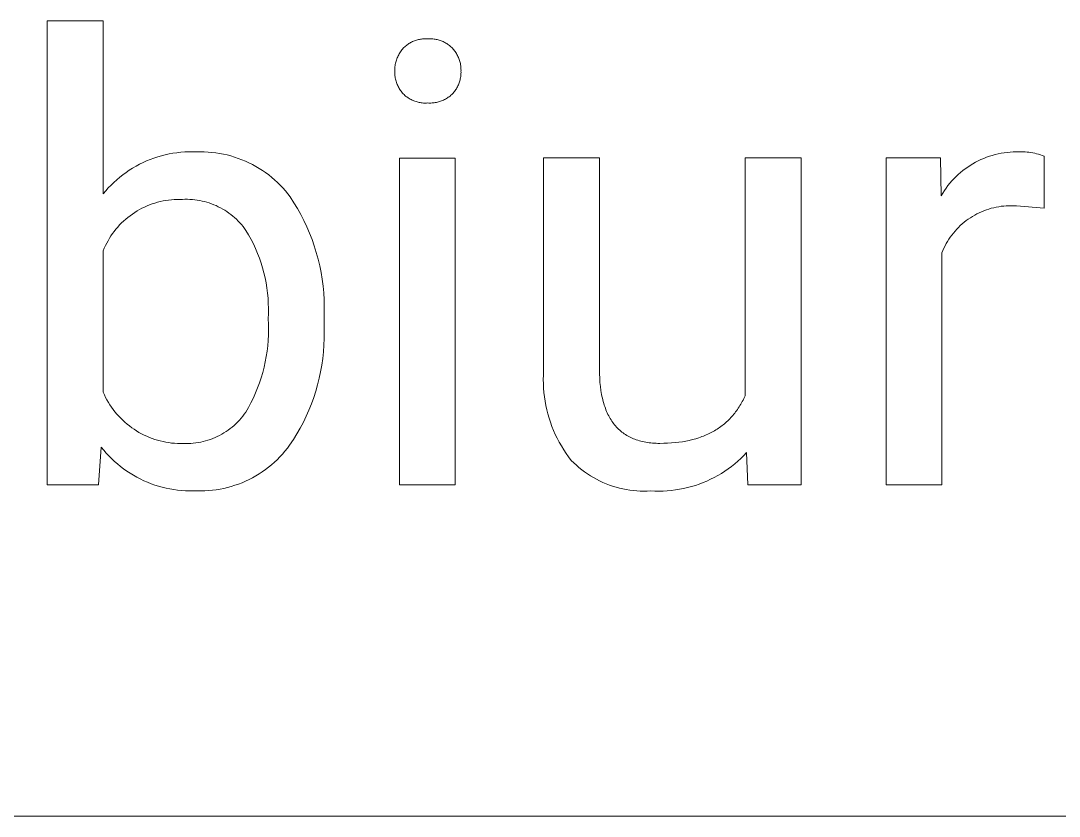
# Model space of a CAD drawing. Header units: millimetres. Extents: x -665 to 1920, y -373 to 1434.
# Drawn here: x 1077.6 to 1135.4, y -228.4 to -184.1 of the extents above; entities that cross this region are included whole.
import ezdxf

# ---------------------------------------------------------------- set-up
doc = ezdxf.new("R2010")
doc.units = ezdxf.units.MM
doc.header["$MEASUREMENT"] = 0
doc.layers.add('Domyślny', color=7, linetype='Continuous', true_color=0x000000)

msp = doc.modelspace()

# ---------------------------------------------------------------- linework, layer by layer
at = {"layer": 'Domyślny', "color": 18, "lineweight": 15, "true_color": 0x000000}
for p, q in [((1079.076, -209.943), (1079.076, -184.11)), ((1079.076, -184.11), (1082.193, -184.11)), ((1082.193, -184.11), (1082.193, -193.746)), ((1099.062, -185.484), (1099.108, -185.448)), ((1099.108, -185.448), (1099.155, -185.415)), ((1099.155, -185.415), (1099.203, -185.383)), ((1099.203, -185.383), (1099.252, -185.352)), ((1099.252, -185.352), (1099.303, -185.324)), ((1099.303, -185.324), (1099.354, -185.297)), ((1099.354, -185.297), (1099.406, -185.272)), ((1099.406, -185.272), (1099.459, -185.248)), ((1099.459, -185.248), (1099.513, -185.227)), ((1099.513, -185.227), (1099.567, -185.207)), ((1099.567, -185.207), (1099.622, -185.19)), ((1099.622, -185.19), (1099.678, -185.174)), ((1099.678, -185.174), (1099.734, -185.16)), ((1099.734, -185.16), (1099.791, -185.148)), ((1099.791, -185.148), (1099.848, -185.138)), ((1099.848, -185.138), (1099.905, -185.13)), ((1099.905, -185.13), (1099.963, -185.124)), ((1099.963, -185.124), (1100.02, -185.12)), ((1100.02, -185.12), (1100.078, -185.117)), ((1100.078, -185.117), (1100.136, -185.117)), ((1100.136, -185.117), (1100.194, -185.119)), ((1100.194, -185.119), (1100.252, -185.123)), ((1100.252, -185.123), (1100.31, -185.119)), ((1100.31, -185.119), (1100.368, -185.118)), ((1100.368, -185.118), (1100.427, -185.118)), ((1100.427, -185.118), (1100.485, -185.12)), ((1100.485, -185.12), (1100.543, -185.124)), ((1100.543, -185.124), (1100.602, -185.131)), ((1100.602, -185.131), (1100.659, -185.139)), ((1100.659, -185.139), (1100.717, -185.149)), ((1100.717, -185.149), (1100.774, -185.161)), ((1100.774, -185.161), (1100.831, -185.175)), ((1100.831, -185.175), (1100.887, -185.191)), ((1100.887, -185.191), (1100.943, -185.209)), ((1100.943, -185.209), (1100.998, -185.228)), ((1100.998, -185.228), (1101.052, -185.25)), ((1101.052, -185.25), (1101.106, -185.273)), ((1101.106, -185.273), (1101.159, -185.298)), ((1101.159, -185.298), (1101.211, -185.325)), ((1101.211, -185.325), (1101.262, -185.353)), ((1101.262, -185.353), (1101.312, -185.383)), ((1101.312, -185.383), (1101.361, -185.415)), ((1101.361, -185.415), (1101.408, -185.449)), ((1101.408, -185.449), (1101.455, -185.484)), ((1098.607, -186.06), (1098.636, -186.004)), ((1098.636, -186.004), (1098.667, -185.948)), ((1098.667, -185.948), (1098.7, -185.894)), ((1098.7, -185.894), (1098.735, -185.84)), ((1098.735, -185.84), (1098.771, -185.788)), ((1098.771, -185.788), (1098.81, -185.737)), ((1098.81, -185.737), (1098.85, -185.688)), ((1098.85, -185.688), (1098.891, -185.639)), ((1098.891, -185.639), (1098.932, -185.598)), ((1098.932, -185.598), (1098.974, -185.559)), ((1098.974, -185.559), (1099.017, -185.52)), ((1099.017, -185.52), (1099.062, -185.484)), ((1101.455, -185.484), (1101.501, -185.521)), ((1101.501, -185.521), (1101.545, -185.559)), ((1101.545, -185.559), (1101.588, -185.598)), ((1101.588, -185.598), (1101.629, -185.639)), ((1101.629, -185.639), (1101.67, -185.685)), ((1101.67, -185.685), (1101.708, -185.732)), ((1101.708, -185.732), (1101.746, -185.781)), ((1101.746, -185.781), (1101.781, -185.83)), ((1101.781, -185.83), (1101.815, -185.881)), ((1101.815, -185.881), (1101.847, -185.933)), ((1101.847, -185.933), (1101.877, -185.986)), ((1101.877, -185.986), (1101.906, -186.039)), ((1101.906, -186.039), (1101.933, -186.094)), ((1098.429, -186.668), (1098.437, -186.605)), ((1098.437, -186.605), (1098.448, -186.542)), ((1098.448, -186.542), (1098.46, -186.48)), ((1098.46, -186.48), (1098.475, -186.418)), ((1098.475, -186.418), (1098.492, -186.357)), ((1098.492, -186.357), (1098.511, -186.296)), ((1098.511, -186.296), (1098.532, -186.236)), ((1098.532, -186.236), (1098.555, -186.176)), ((1098.555, -186.176), (1098.58, -186.118)), ((1098.58, -186.118), (1098.607, -186.06)), ((1101.933, -186.094), (1101.958, -186.15)), ((1101.958, -186.15), (1101.981, -186.206)), ((1101.981, -186.206), (1102.002, -186.263)), ((1102.002, -186.263), (1102.021, -186.321)), ((1102.021, -186.321), (1102.038, -186.38)), ((1102.038, -186.38), (1102.053, -186.439)), ((1102.053, -186.439), (1102.067, -186.498)), ((1102.067, -186.498), (1102.078, -186.558)), ((1102.078, -186.558), (1102.087, -186.618)), ((1102.087, -186.618), (1102.094, -186.679)), ((1098.417, -186.859), (1098.419, -186.795)), ((1098.418, -186.922), (1098.417, -186.859)), ((1098.417, -186.985), (1098.418, -186.922)), ((1098.419, -187.048), (1098.417, -186.985)), ((1098.419, -186.795), (1098.423, -186.732)), ((1098.423, -187.11), (1098.419, -187.048)), ((1098.423, -186.732), (1098.429, -186.668)), ((1098.429, -187.172), (1098.423, -187.11)), ((1098.437, -187.234), (1098.429, -187.172)), ((1102.094, -187.162), (1102.087, -187.221)), ((1102.094, -186.679), (1102.1, -186.74)), ((1102.1, -187.102), (1102.094, -187.162)), ((1102.1, -186.74), (1102.103, -186.801)), ((1102.103, -187.042), (1102.1, -187.102)), ((1102.103, -186.801), (1102.104, -186.862)), ((1102.104, -186.862), (1102.103, -186.922)), ((1102.103, -186.922), (1102.104, -186.982)), ((1102.104, -186.982), (1102.103, -187.042)), ((1098.448, -187.296), (1098.437, -187.234)), ((1098.461, -187.357), (1098.448, -187.296)), ((1098.475, -187.418), (1098.461, -187.357)), ((1098.492, -187.478), (1098.475, -187.418)), ((1098.511, -187.538), (1098.492, -187.478)), ((1098.532, -187.597), (1098.511, -187.538)), ((1098.555, -187.655), (1098.532, -187.597)), ((1098.58, -187.713), (1098.555, -187.655)), ((1098.608, -187.769), (1098.58, -187.713)), ((1098.637, -187.824), (1098.608, -187.769)), ((1101.932, -187.736), (1101.906, -187.79)), ((1101.957, -187.681), (1101.932, -187.736)), ((1101.98, -187.626), (1101.957, -187.681)), ((1102.001, -187.57), (1101.98, -187.626)), ((1102.021, -187.513), (1102.001, -187.57)), ((1102.038, -187.456), (1102.021, -187.513)), ((1102.053, -187.398), (1102.038, -187.456)), ((1102.066, -187.339), (1102.053, -187.398)), ((1102.078, -187.281), (1102.066, -187.339)), ((1102.087, -187.221), (1102.078, -187.281)), ((1098.667, -187.879), (1098.637, -187.824)), ((1098.7, -187.932), (1098.667, -187.879)), ((1098.735, -187.984), (1098.7, -187.932)), ((1098.771, -188.035), (1098.735, -187.984)), ((1098.81, -188.085), (1098.771, -188.035)), ((1098.85, -188.133), (1098.81, -188.085)), ((1098.891, -188.18), (1098.85, -188.133)), ((1098.934, -188.221), (1098.891, -188.18)), ((1098.979, -188.262), (1098.934, -188.221)), ((1099.024, -188.3), (1098.979, -188.262)), ((1099.071, -188.337), (1099.024, -188.3)), ((1099.12, -188.373), (1099.071, -188.337)), ((1101.446, -188.337), (1101.396, -188.372)), ((1101.493, -188.3), (1101.446, -188.337)), ((1101.54, -188.261), (1101.493, -188.3)), ((1101.585, -188.221), (1101.54, -188.261)), ((1101.629, -188.18), (1101.585, -188.221)), ((1101.67, -188.135), (1101.629, -188.18)), ((1101.708, -188.089), (1101.67, -188.135)), ((1101.745, -188.042), (1101.708, -188.089)), ((1101.781, -187.994), (1101.745, -188.042)), ((1101.815, -187.945), (1101.781, -187.994)), ((1101.847, -187.894), (1101.815, -187.945)), ((1101.877, -187.842), (1101.847, -187.894)), ((1101.906, -187.79), (1101.877, -187.842)), ((1099.169, -188.407), (1099.12, -188.373)), ((1099.22, -188.439), (1099.169, -188.407)), ((1099.272, -188.469), (1099.22, -188.439)), ((1099.324, -188.497), (1099.272, -188.469)), ((1099.378, -188.524), (1099.324, -188.497)), ((1099.433, -188.549), (1099.378, -188.524)), ((1099.488, -188.572), (1099.433, -188.549)), ((1099.544, -188.593), (1099.488, -188.572)), ((1099.601, -188.612), (1099.544, -188.593)), ((1099.658, -188.629), (1099.601, -188.612)), ((1099.716, -188.644), (1099.658, -188.629)), ((1099.775, -188.657), (1099.716, -188.644)), ((1099.834, -188.668), (1099.775, -188.657)), ((1099.893, -188.677), (1099.834, -188.668)), ((1099.952, -188.684), (1099.893, -188.677)), ((1100.012, -188.689), (1099.952, -188.684)), ((1100.072, -188.691), (1100.012, -188.689)), ((1100.132, -188.692), (1100.072, -188.691)), ((1100.192, -188.691), (1100.132, -188.692)), ((1100.252, -188.688), (1100.192, -188.691)), ((1100.312, -188.691), (1100.252, -188.688)), ((1100.373, -188.692), (1100.312, -188.691)), ((1100.433, -188.691), (1100.373, -188.692)), ((1100.494, -188.688), (1100.433, -188.691)), ((1100.554, -188.683), (1100.494, -188.688)), ((1100.614, -188.676), (1100.554, -188.683)), ((1100.674, -188.667), (1100.614, -188.676)), ((1100.733, -188.656), (1100.674, -188.667)), ((1100.792, -188.642), (1100.733, -188.656)), ((1100.851, -188.627), (1100.792, -188.642)), ((1100.909, -188.61), (1100.851, -188.627)), ((1100.966, -188.591), (1100.909, -188.61)), ((1101.023, -188.57), (1100.966, -188.591)), ((1101.079, -188.548), (1101.023, -188.57)), ((1101.134, -188.523), (1101.079, -188.548)), ((1101.189, -188.496), (1101.134, -188.523)), ((1101.242, -188.468), (1101.189, -188.496)), ((1101.295, -188.438), (1101.242, -188.468)), ((1101.346, -188.406), (1101.295, -188.438)), ((1101.396, -188.372), (1101.346, -188.406)), ((1084.814, -191.833), (1085.019, -191.757)), ((1085.019, -191.757), (1085.227, -191.689)), ((1085.227, -191.689), (1085.437, -191.627)), ((1085.437, -191.627), (1085.649, -191.574)), ((1085.649, -191.574), (1085.862, -191.527)), ((1085.862, -191.527), (1086.078, -191.488)), ((1086.078, -191.488), (1086.294, -191.456)), ((1086.294, -191.456), (1086.511, -191.432)), ((1086.511, -191.432), (1086.729, -191.416)), ((1086.729, -191.416), (1086.948, -191.407)), ((1086.948, -191.407), (1087.167, -191.406)), ((1087.167, -191.406), (1087.385, -191.412)), ((1087.385, -191.412), (1087.601, -191.407)), ((1087.601, -191.407), (1087.816, -191.41)), ((1087.816, -191.41), (1088.03, -191.421)), ((1088.03, -191.421), (1088.245, -191.438)), ((1088.245, -191.438), (1088.459, -191.464)), ((1088.459, -191.464), (1088.671, -191.496)), ((1088.671, -191.496), (1088.883, -191.536)), ((1088.883, -191.536), (1089.092, -191.583)), ((1089.092, -191.583), (1089.3, -191.638)), ((1089.3, -191.638), (1089.507, -191.7)), ((1089.507, -191.7), (1089.71, -191.769)), ((1089.71, -191.769), (1089.912, -191.845)), ((1098.676, -209.948), (1098.676, -191.753)), ((1098.676, -191.753), (1101.784, -191.753)), ((1101.784, -191.753), (1101.784, -209.948)), ((1106.698, -203.59), (1106.698, -191.75)), ((1106.698, -191.75), (1109.806, -191.75)), ((1109.806, -191.75), (1109.806, -203.503)), ((1117.909, -204.984), (1117.909, -191.75)), ((1117.909, -191.75), (1121.026, -191.75)), ((1121.026, -191.75), (1121.026, -209.944)), ((1125.752, -209.943), (1125.752, -191.749)), ((1125.752, -191.749), (1128.774, -191.749)), ((1128.774, -191.749), (1128.826, -193.85)), ((1131.034, -191.84), (1131.189, -191.773)), ((1131.189, -191.773), (1131.346, -191.712)), ((1131.346, -191.712), (1131.505, -191.656)), ((1131.505, -191.656), (1131.666, -191.606)), ((1131.666, -191.606), (1131.829, -191.561)), ((1131.829, -191.561), (1131.993, -191.522)), ((1131.993, -191.522), (1132.158, -191.489)), ((1132.158, -191.489), (1132.325, -191.462)), ((1132.325, -191.462), (1132.492, -191.44)), ((1132.492, -191.44), (1132.66, -191.425)), ((1132.66, -191.425), (1132.828, -191.415)), ((1132.828, -191.415), (1132.997, -191.411)), ((1132.997, -191.411), (1133.165, -191.413)), ((1133.165, -191.413), (1133.274, -191.409)), ((1133.274, -191.409), (1133.382, -191.409)), ((1133.382, -191.409), (1133.49, -191.412)), ((1133.49, -191.412), (1133.599, -191.419)), ((1133.599, -191.419), (1133.706, -191.43)), ((1133.706, -191.43), (1133.814, -191.445)), ((1133.814, -191.445), (1133.921, -191.463)), ((1133.921, -191.463), (1134.027, -191.484)), ((1134.027, -191.484), (1134.132, -191.51)), ((1134.132, -191.51), (1134.237, -191.538)), ((1134.237, -191.538), (1134.34, -191.571)), ((1134.34, -191.571), (1134.442, -191.606)), ((1134.442, -191.606), (1134.543, -191.645)), ((1134.543, -191.645), (1134.543, -194.539)), ((1083.648, -192.431), (1083.833, -192.315)), ((1083.833, -192.315), (1084.022, -192.205)), ((1084.022, -192.205), (1084.215, -192.102)), ((1084.215, -192.102), (1084.411, -192.005)), ((1084.411, -192.005), (1084.611, -191.915)), ((1084.611, -191.915), (1084.814, -191.833)), ((1089.912, -191.845), (1090.11, -191.927)), ((1090.11, -191.927), (1090.306, -192.017)), ((1090.306, -192.017), (1090.498, -192.114)), ((1090.498, -192.114), (1090.687, -192.217)), ((1090.687, -192.217), (1090.872, -192.326)), ((1090.872, -192.326), (1091.053, -192.442)), ((1130.028, -192.452), (1130.162, -192.35)), ((1130.162, -192.35), (1130.3, -192.252)), ((1130.3, -192.252), (1130.441, -192.159)), ((1130.441, -192.159), (1130.585, -192.072)), ((1130.585, -192.072), (1130.732, -191.989)), ((1130.732, -191.989), (1130.882, -191.912)), ((1130.882, -191.912), (1131.034, -191.84)), ((1082.789, -193.106), (1082.951, -192.959)), ((1082.951, -192.959), (1083.118, -192.818)), ((1083.118, -192.818), (1083.29, -192.683)), ((1083.29, -192.683), (1083.467, -192.554)), ((1083.467, -192.554), (1083.648, -192.431)), ((1091.053, -192.442), (1091.23, -192.565)), ((1091.23, -192.565), (1091.403, -192.693)), ((1091.403, -192.693), (1091.571, -192.827)), ((1091.571, -192.827), (1091.734, -192.967)), ((1091.734, -192.967), (1091.893, -193.113)), ((1129.415, -193.029), (1129.529, -192.906)), ((1129.529, -192.906), (1129.648, -192.786)), ((1129.648, -192.786), (1129.771, -192.67)), ((1129.771, -192.67), (1129.897, -192.559)), ((1129.897, -192.559), (1130.028, -192.452)), ((1082.334, -193.578), (1082.48, -193.415)), ((1082.48, -193.415), (1082.632, -193.258)), ((1082.632, -193.258), (1082.789, -193.106)), ((1091.893, -193.113), (1092.046, -193.264)), ((1092.046, -193.264), (1092.194, -193.42)), ((1092.194, -193.42), (1092.336, -193.581)), ((1129.003, -193.563), (1129.099, -193.424)), ((1129.099, -193.424), (1129.2, -193.289)), ((1129.2, -193.289), (1129.305, -193.157)), ((1129.305, -193.157), (1129.415, -193.029)), ((1082.193, -193.746), (1082.334, -193.578)), ((1085.679, -194.113), (1085.526, -194.141)), ((1085.833, -194.09), (1085.679, -194.113)), ((1085.988, -194.072), (1085.833, -194.09)), ((1086.143, -194.06), (1085.988, -194.072)), ((1086.299, -194.053), (1086.143, -194.06)), ((1086.455, -194.052), (1086.299, -194.053)), ((1086.61, -194.056), (1086.455, -194.052)), ((1086.747, -194.051), (1086.61, -194.056)), ((1086.884, -194.05), (1086.747, -194.051)), ((1087.021, -194.054), (1086.884, -194.05)), ((1087.158, -194.063), (1087.021, -194.054)), ((1087.294, -194.077), (1087.158, -194.063)), ((1087.43, -194.095), (1087.294, -194.077)), ((1087.565, -194.117), (1087.43, -194.095)), ((1087.699, -194.145), (1087.565, -194.117)), ((1092.336, -193.581), (1092.473, -193.747)), ((1092.473, -193.747), (1092.604, -193.918)), ((1092.604, -193.918), (1092.811, -194.238)), ((1128.826, -193.85), (1128.912, -193.705)), ((1128.912, -193.705), (1129.003, -193.563)), ((1084.079, -194.7), (1083.947, -194.782)), ((1084.214, -194.622), (1084.079, -194.7)), ((1084.352, -194.549), (1084.214, -194.622)), ((1084.492, -194.481), (1084.352, -194.549)), ((1084.634, -194.417), (1084.492, -194.481)), ((1084.778, -194.358), (1084.634, -194.417)), ((1084.925, -194.305), (1084.778, -194.358)), ((1085.073, -194.256), (1084.925, -194.305)), ((1085.222, -194.212), (1085.073, -194.256)), ((1085.373, -194.174), (1085.222, -194.212)), ((1085.526, -194.141), (1085.373, -194.174)), ((1087.832, -194.177), (1087.699, -194.145)), ((1087.964, -194.213), (1087.832, -194.177)), ((1088.095, -194.254), (1087.964, -194.213)), ((1088.224, -194.299), (1088.095, -194.254)), ((1088.352, -194.349), (1088.224, -194.299)), ((1088.477, -194.403), (1088.352, -194.349)), ((1088.601, -194.461), (1088.477, -194.403)), ((1088.723, -194.523), (1088.601, -194.461)), ((1088.843, -194.59), (1088.723, -194.523)), ((1088.96, -194.66), (1088.843, -194.59)), ((1089.075, -194.735), (1088.96, -194.66)), ((1092.811, -194.238), (1093.007, -194.565)), ((1093.007, -194.565), (1093.192, -194.898)), ((1131.2, -194.685), (1131.068, -194.738)), ((1131.333, -194.635), (1131.2, -194.685)), ((1131.468, -194.591), (1131.333, -194.635)), ((1131.604, -194.551), (1131.468, -194.591)), ((1131.741, -194.516), (1131.604, -194.551)), ((1131.88, -194.486), (1131.741, -194.516)), ((1132.02, -194.46), (1131.88, -194.486)), ((1132.16, -194.439), (1132.02, -194.46)), ((1132.301, -194.424), (1132.16, -194.439)), ((1132.443, -194.413), (1132.301, -194.424)), ((1132.585, -194.407), (1132.443, -194.413)), ((1132.727, -194.406), (1132.585, -194.407)), ((1132.869, -194.409), (1132.727, -194.406)), ((1133.011, -194.418), (1132.869, -194.409)), ((1134.543, -194.539), (1133.011, -194.418)), ((1083.332, -195.259), (1083.22, -195.367)), ((1083.449, -195.156), (1083.332, -195.259)), ((1083.568, -195.056), (1083.449, -195.156)), ((1083.691, -194.961), (1083.568, -195.056)), ((1083.818, -194.869), (1083.691, -194.961)), ((1083.947, -194.782), (1083.818, -194.869)), ((1089.188, -194.813), (1089.075, -194.735)), ((1089.297, -194.895), (1089.188, -194.813)), ((1089.404, -194.981), (1089.297, -194.895)), ((1089.508, -195.07), (1089.404, -194.981)), ((1089.608, -195.163), (1089.508, -195.07)), ((1089.706, -195.259), (1089.608, -195.163)), ((1089.8, -195.358), (1089.706, -195.259)), ((1093.192, -194.898), (1093.365, -195.237)), ((1093.365, -195.237), (1093.527, -195.582)), ((1130.211, -195.237), (1130.099, -195.324)), ((1130.326, -195.153), (1130.211, -195.237)), ((1130.443, -195.073), (1130.326, -195.153)), ((1130.563, -194.998), (1130.443, -195.073)), ((1130.686, -194.926), (1130.563, -194.998)), ((1130.811, -194.859), (1130.686, -194.926)), ((1130.939, -194.797), (1130.811, -194.859)), ((1131.068, -194.738), (1130.939, -194.797)), ((1082.808, -195.834), (1082.715, -195.96)), ((1082.905, -195.712), (1082.808, -195.834)), ((1083.006, -195.594), (1082.905, -195.712)), ((1083.111, -195.479), (1083.006, -195.594)), ((1083.22, -195.367), (1083.111, -195.479)), ((1089.89, -195.461), (1089.8, -195.358)), ((1089.978, -195.567), (1089.89, -195.461)), ((1090.061, -195.675), (1089.978, -195.567)), ((1090.141, -195.786), (1090.061, -195.675)), ((1090.287, -196.032), (1090.141, -195.786)), ((1093.527, -195.582), (1093.677, -195.933)), ((1129.59, -195.817), (1129.498, -195.926)), ((1129.685, -195.712), (1129.59, -195.817)), ((1129.783, -195.61), (1129.685, -195.712)), ((1129.885, -195.511), (1129.783, -195.61)), ((1129.991, -195.416), (1129.885, -195.511)), ((1130.099, -195.324), (1129.991, -195.416)), ((1082.463, -196.353), (1082.389, -196.49)), ((1082.543, -196.219), (1082.463, -196.353)), ((1082.627, -196.088), (1082.543, -196.219)), ((1082.715, -195.96), (1082.627, -196.088)), ((1090.425, -196.282), (1090.287, -196.032)), ((1090.554, -196.537), (1090.425, -196.282)), ((1093.677, -195.933), (1093.814, -196.288)), ((1093.814, -196.288), (1093.94, -196.648)), ((1129.172, -196.391), (1129.101, -196.513)), ((1129.248, -196.27), (1129.172, -196.391)), ((1129.327, -196.153), (1129.248, -196.27)), ((1129.411, -196.038), (1129.327, -196.153)), ((1129.498, -195.926), (1129.411, -196.038)), ((1082.253, -196.771), (1082.193, -196.914)), ((1082.193, -196.914), (1082.193, -204.785)), ((1082.319, -196.629), (1082.253, -196.771)), ((1082.389, -196.49), (1082.319, -196.629)), ((1090.674, -196.796), (1090.554, -196.537)), ((1090.786, -197.059), (1090.674, -196.796)), ((1093.94, -196.648), (1094.053, -197.012)), ((1094.053, -197.012), (1094.153, -197.38)), ((1128.914, -196.896), (1128.86, -197.027)), ((1128.86, -197.027), (1128.86, -209.943)), ((1128.972, -196.766), (1128.914, -196.896)), ((1129.034, -196.639), (1128.972, -196.766)), ((1129.101, -196.513), (1129.034, -196.639)), ((1090.888, -197.326), (1090.786, -197.059)), ((1090.981, -197.596), (1090.888, -197.326)), ((1091.065, -197.869), (1090.981, -197.596)), ((1094.153, -197.38), (1094.241, -197.751)), ((1091.139, -198.145), (1091.065, -197.869)), ((1091.204, -198.423), (1091.139, -198.145)), ((1094.241, -197.751), (1094.316, -198.124)), ((1094.316, -198.124), (1094.379, -198.5)), ((1091.259, -198.703), (1091.204, -198.423)), ((1091.304, -198.985), (1091.259, -198.703)), ((1094.379, -198.5), (1094.428, -198.878)), ((1091.34, -199.268), (1091.304, -198.985)), ((1091.366, -199.553), (1091.34, -199.268)), ((1094.428, -198.878), (1094.465, -199.257)), ((1094.465, -199.257), (1094.488, -199.638)), ((1091.382, -199.838), (1091.366, -199.553)), ((1091.389, -200.124), (1091.382, -199.838)), ((1094.488, -199.638), (1094.499, -200.019)), ((1091.372, -200.695), (1091.385, -200.409)), ((1091.385, -200.409), (1091.389, -200.124)), ((1094.496, -200.4), (1094.481, -200.781)), ((1094.499, -200.019), (1094.496, -200.4)), ((1091.389, -200.996), (1091.372, -200.695)), ((1091.395, -201.299), (1091.389, -200.996)), ((1094.481, -200.781), (1094.481, -201.048)), ((1094.481, -201.048), (1094.493, -201.42)), ((1091.376, -201.903), (1091.391, -201.601)), ((1091.391, -201.601), (1091.395, -201.299)), ((1094.493, -201.42), (1094.492, -201.793)), ((1091.317, -202.505), (1091.352, -202.204)), ((1091.352, -202.204), (1091.376, -201.903)), ((1094.478, -202.166), (1094.452, -202.538)), ((1094.492, -201.793), (1094.478, -202.166)), ((1091.216, -203.101), (1091.271, -202.803)), ((1091.271, -202.803), (1091.317, -202.505)), ((1094.452, -202.538), (1094.412, -202.908)), ((1091.151, -203.396), (1091.216, -203.101)), ((1094.36, -203.278), (1094.295, -203.645)), ((1094.412, -202.908), (1094.36, -203.278)), ((1090.99, -203.979), (1091.075, -203.689)), ((1091.075, -203.689), (1091.151, -203.396)), ((1094.295, -203.645), (1094.218, -204.009)), ((1106.681, -204.075), (1106.685, -203.832)), ((1106.685, -203.832), (1106.698, -203.59)), ((1109.806, -203.503), (1109.809, -203.758)), ((1109.809, -203.758), (1109.819, -204.004)), ((1090.79, -204.549), (1090.894, -204.265)), ((1090.894, -204.265), (1090.99, -203.979)), ((1094.128, -204.371), (1094.025, -204.73)), ((1094.218, -204.009), (1094.128, -204.371)), ((1106.685, -204.318), (1106.681, -204.075)), ((1106.697, -204.561), (1106.685, -204.318)), ((1109.819, -204.004), (1109.836, -204.242)), ((1109.836, -204.242), (1109.859, -204.472)), ((1109.859, -204.472), (1109.889, -204.694)), ((1082.193, -204.785), (1082.259, -204.931)), ((1082.259, -204.931), (1082.329, -205.075)), ((1082.329, -205.075), (1082.405, -205.217)), ((1090.418, -205.376), (1090.551, -205.105)), ((1090.551, -205.105), (1090.675, -204.829)), ((1090.675, -204.829), (1090.79, -204.549)), ((1093.911, -205.085), (1093.784, -205.435)), ((1094.025, -204.73), (1093.911, -205.085)), ((1106.717, -204.803), (1106.697, -204.561)), ((1106.745, -205.044), (1106.717, -204.803)), ((1106.781, -205.285), (1106.745, -205.044)), ((1109.889, -204.694), (1109.906, -204.802)), ((1109.906, -204.802), (1109.925, -204.908)), ((1109.925, -204.908), (1109.946, -205.012)), ((1109.946, -205.012), (1109.968, -205.114)), ((1109.968, -205.114), (1109.992, -205.214)), ((1117.833, -205.147), (1117.872, -205.067)), ((1117.872, -205.067), (1117.909, -204.984)), ((1082.405, -205.217), (1082.485, -205.356)), ((1082.485, -205.356), (1082.57, -205.492)), ((1082.57, -205.492), (1082.659, -205.626)), ((1082.659, -205.626), (1082.753, -205.756)), ((1090.124, -205.904), (1090.275, -205.642)), ((1090.275, -205.642), (1090.418, -205.376)), ((1093.784, -205.435), (1093.645, -205.781)), ((1106.825, -205.524), (1106.781, -205.285)), ((1106.877, -205.761), (1106.825, -205.524)), ((1109.992, -205.214), (1110.017, -205.312)), ((1110.017, -205.312), (1110.044, -205.408)), ((1110.044, -205.408), (1110.073, -205.501)), ((1110.073, -205.501), (1110.104, -205.593)), ((1110.104, -205.593), (1110.136, -205.683)), ((1110.136, -205.683), (1110.17, -205.771)), ((1117.484, -205.748), (1117.531, -205.677)), ((1117.531, -205.677), (1117.578, -205.605)), ((1117.578, -205.605), (1117.623, -205.532)), ((1117.623, -205.532), (1117.668, -205.458)), ((1117.668, -205.458), (1117.711, -205.382)), ((1117.711, -205.382), (1117.753, -205.305)), ((1117.753, -205.305), (1117.794, -205.227)), ((1117.794, -205.227), (1117.833, -205.147)), ((1082.753, -205.756), (1082.851, -205.882)), ((1082.851, -205.882), (1082.954, -206.006)), ((1082.954, -206.006), (1083.061, -206.126)), ((1083.061, -206.126), (1083.171, -206.242)), ((1083.171, -206.242), (1083.286, -206.354)), ((1089.775, -206.342), (1089.868, -206.237)), ((1089.868, -206.237), (1089.957, -206.129)), ((1089.957, -206.129), (1090.042, -206.018)), ((1090.042, -206.018), (1090.124, -205.904)), ((1093.494, -206.122), (1093.332, -206.458)), ((1093.645, -205.781), (1093.494, -206.122)), ((1106.937, -205.996), (1106.877, -205.761)), ((1107.005, -206.23), (1106.937, -205.996)), ((1107.08, -206.461), (1107.005, -206.23)), ((1110.17, -205.771), (1110.205, -205.857)), ((1110.205, -205.857), (1110.242, -205.94)), ((1110.242, -205.94), (1110.281, -206.022)), ((1110.281, -206.022), (1110.321, -206.102)), ((1110.321, -206.102), (1110.363, -206.179)), ((1110.363, -206.179), (1110.407, -206.255)), ((1110.407, -206.255), (1110.452, -206.329)), ((1117.001, -206.324), (1117.059, -206.265)), ((1117.059, -206.265), (1117.117, -206.205)), ((1117.117, -206.205), (1117.172, -206.144)), ((1117.172, -206.144), (1117.227, -206.081)), ((1117.227, -206.081), (1117.281, -206.017)), ((1117.281, -206.017), (1117.333, -205.951)), ((1117.333, -205.951), (1117.384, -205.885)), ((1117.384, -205.885), (1117.435, -205.817)), ((1117.435, -205.817), (1117.484, -205.748)), ((1083.286, -206.354), (1083.404, -206.463)), ((1083.404, -206.463), (1083.526, -206.567)), ((1083.526, -206.567), (1083.652, -206.667)), ((1083.652, -206.667), (1083.781, -206.763)), ((1083.781, -206.763), (1083.913, -206.854)), ((1089.148, -206.898), (1089.26, -206.814)), ((1089.26, -206.814), (1089.37, -206.727)), ((1089.37, -206.727), (1089.476, -206.636)), ((1089.476, -206.636), (1089.579, -206.541)), ((1089.579, -206.541), (1089.679, -206.443)), ((1089.679, -206.443), (1089.775, -206.342)), ((1093.158, -206.788), (1092.972, -207.111)), ((1093.332, -206.458), (1093.158, -206.788)), ((1107.163, -206.689), (1107.08, -206.461)), ((1107.254, -206.914), (1107.163, -206.689)), ((1110.452, -206.329), (1110.499, -206.4)), ((1110.499, -206.4), (1110.547, -206.47)), ((1110.547, -206.47), (1110.597, -206.538)), ((1110.597, -206.538), (1110.649, -206.603)), ((1110.649, -206.603), (1110.702, -206.667)), ((1110.702, -206.667), (1110.757, -206.728)), ((1110.757, -206.728), (1110.814, -206.788)), ((1110.814, -206.788), (1110.872, -206.845)), ((1110.872, -206.845), (1110.932, -206.901)), ((1116.283, -206.887), (1116.354, -206.842)), ((1116.354, -206.842), (1116.424, -206.796)), ((1116.424, -206.796), (1116.493, -206.749)), ((1116.493, -206.749), (1116.561, -206.7)), ((1116.561, -206.7), (1116.627, -206.65)), ((1116.627, -206.65), (1116.692, -206.599)), ((1116.692, -206.599), (1116.756, -206.547)), ((1116.756, -206.547), (1116.819, -206.493)), ((1116.819, -206.493), (1116.881, -206.438)), ((1116.881, -206.438), (1116.942, -206.382)), ((1116.942, -206.382), (1117.001, -206.324)), ((1083.913, -206.854), (1084.048, -206.941)), ((1084.048, -206.941), (1084.186, -207.023)), ((1084.186, -207.023), (1084.326, -207.1)), ((1084.326, -207.1), (1084.47, -207.173)), ((1084.47, -207.173), (1084.615, -207.24)), ((1084.615, -207.24), (1084.763, -207.303)), ((1084.763, -207.303), (1084.913, -207.36)), ((1084.913, -207.36), (1085.064, -207.413)), ((1085.064, -207.413), (1085.218, -207.46)), ((1088.025, -207.459), (1088.158, -207.414)), ((1088.158, -207.414), (1088.289, -207.365)), ((1088.289, -207.365), (1088.418, -207.311)), ((1088.418, -207.311), (1088.546, -207.253)), ((1088.546, -207.253), (1088.671, -207.19)), ((1088.671, -207.19), (1088.794, -207.123)), ((1088.794, -207.123), (1088.914, -207.052)), ((1088.914, -207.052), (1089.032, -206.977)), ((1089.032, -206.977), (1089.148, -206.898)), ((1092.776, -207.428), (1092.569, -207.738)), ((1092.972, -207.111), (1092.776, -207.428)), ((1107.352, -207.137), (1107.254, -206.914)), ((1107.458, -207.355), (1107.352, -207.137)), ((1107.571, -207.571), (1107.458, -207.355)), ((1110.932, -206.901), (1110.994, -206.954)), ((1110.994, -206.954), (1111.057, -207.006)), ((1111.057, -207.006), (1111.122, -207.055)), ((1111.122, -207.055), (1111.188, -207.103)), ((1111.188, -207.103), (1111.256, -207.148)), ((1111.256, -207.148), (1111.326, -207.192)), ((1111.326, -207.192), (1111.397, -207.233)), ((1111.397, -207.233), (1111.47, -207.272)), ((1111.47, -207.272), (1111.545, -207.31)), ((1111.545, -207.31), (1111.621, -207.345)), ((1111.621, -207.345), (1111.699, -207.378)), ((1111.699, -207.378), (1111.778, -207.41)), ((1111.778, -207.41), (1111.859, -207.439)), ((1114.802, -207.47), (1114.985, -207.426)), ((1114.985, -207.426), (1115.164, -207.377)), ((1115.164, -207.377), (1115.338, -207.323)), ((1115.338, -207.323), (1115.423, -207.293)), ((1115.423, -207.293), (1115.507, -207.263)), ((1115.507, -207.263), (1115.59, -207.231)), ((1115.59, -207.231), (1115.672, -207.198)), ((1115.672, -207.198), (1115.752, -207.164)), ((1115.752, -207.164), (1115.832, -207.128)), ((1115.832, -207.128), (1115.91, -207.091)), ((1115.91, -207.091), (1115.987, -207.053)), ((1115.987, -207.053), (1116.063, -207.013)), ((1116.063, -207.013), (1116.137, -206.972)), ((1116.137, -206.972), (1116.211, -206.93)), ((1116.211, -206.93), (1116.283, -206.887)), ((1082.09, -207.842), (1081.935, -209.943)), ((1082.226, -208.011), (1082.09, -207.842)), ((1085.218, -207.46), (1085.373, -207.502)), ((1085.373, -207.502), (1085.529, -207.538)), ((1085.529, -207.538), (1085.686, -207.57)), ((1085.686, -207.57), (1085.845, -207.595)), ((1085.845, -207.595), (1086.004, -207.616)), ((1086.004, -207.616), (1086.164, -207.631)), ((1086.164, -207.631), (1086.324, -207.641)), ((1086.324, -207.641), (1086.484, -207.645)), ((1086.484, -207.645), (1086.645, -207.643)), ((1086.645, -207.643), (1086.785, -207.647)), ((1086.785, -207.647), (1086.925, -207.645)), ((1086.925, -207.645), (1087.065, -207.639)), ((1087.065, -207.639), (1087.204, -207.627)), ((1087.204, -207.627), (1087.343, -207.611)), ((1087.343, -207.611), (1087.482, -207.59)), ((1087.482, -207.59), (1087.619, -207.564)), ((1087.619, -207.564), (1087.756, -207.534)), ((1087.756, -207.534), (1087.891, -207.499)), ((1087.891, -207.499), (1088.025, -207.459)), ((1092.441, -207.909), (1092.308, -208.075)), ((1092.569, -207.738), (1092.441, -207.909)), ((1107.691, -207.782), (1107.571, -207.571)), ((1107.818, -207.989), (1107.691, -207.782)), ((1107.952, -208.192), (1107.818, -207.989)), ((1111.859, -207.439), (1111.942, -207.466)), ((1111.942, -207.466), (1112.026, -207.491)), ((1112.026, -207.491), (1112.112, -207.514)), ((1112.112, -207.514), (1112.2, -207.536)), ((1112.2, -207.536), (1112.289, -207.555)), ((1112.289, -207.555), (1112.38, -207.572)), ((1112.38, -207.572), (1112.472, -207.587)), ((1112.472, -207.587), (1112.566, -207.6)), ((1112.566, -207.6), (1112.662, -207.611)), ((1112.662, -207.611), (1112.759, -207.62)), ((1112.759, -207.62), (1112.858, -207.627)), ((1112.858, -207.627), (1112.959, -207.633)), ((1112.959, -207.633), (1113.061, -207.636)), ((1113.061, -207.636), (1113.164, -207.637)), ((1113.164, -207.637), (1113.386, -207.634)), ((1113.386, -207.634), (1113.602, -207.626)), ((1113.602, -207.626), (1113.814, -207.613)), ((1113.814, -207.613), (1114.021, -207.595)), ((1114.021, -207.595), (1114.223, -207.572)), ((1114.223, -207.572), (1114.421, -207.543)), ((1114.421, -207.543), (1114.614, -207.509)), ((1114.614, -207.509), (1114.802, -207.47)), ((1082.369, -208.176), (1082.226, -208.011)), ((1082.516, -208.335), (1082.369, -208.176)), ((1082.67, -208.49), (1082.516, -208.335)), ((1082.828, -208.639), (1082.67, -208.49)), ((1091.873, -208.545), (1091.718, -208.692)), ((1092.023, -208.394), (1091.873, -208.545)), ((1092.168, -208.237), (1092.023, -208.394)), ((1092.308, -208.075), (1092.168, -208.237)), ((1108.092, -208.39), (1107.952, -208.192)), ((1108.239, -208.584), (1108.092, -208.39)), ((1108.378, -208.722), (1108.239, -208.584)), ((1117.675, -208.471), (1117.507, -208.625)), ((1117.838, -208.31), (1117.675, -208.471)), ((1117.995, -208.145), (1117.838, -208.31)), ((1118.064, -209.944), (1117.995, -208.145)), ((1082.992, -208.782), (1082.828, -208.639)), ((1083.16, -208.92), (1082.992, -208.782)), ((1083.333, -209.052), (1083.16, -208.92)), ((1083.51, -209.178), (1083.333, -209.052)), ((1091.222, -209.096), (1091.048, -209.22)), ((1091.392, -208.967), (1091.222, -209.096)), ((1091.557, -208.832), (1091.392, -208.967)), ((1091.718, -208.692), (1091.557, -208.832)), ((1108.521, -208.855), (1108.378, -208.722)), ((1108.669, -208.983), (1108.521, -208.855)), ((1108.822, -209.106), (1108.669, -208.983)), ((1108.978, -209.223), (1108.822, -209.106)), ((1116.972, -209.053), (1116.784, -209.183)), ((1117.155, -208.917), (1116.972, -209.053)), ((1117.334, -208.774), (1117.155, -208.917)), ((1117.507, -208.625), (1117.334, -208.774)), ((1083.692, -209.298), (1083.51, -209.178)), ((1083.878, -209.412), (1083.692, -209.298)), ((1084.067, -209.519), (1083.878, -209.412)), ((1084.26, -209.619), (1084.067, -209.519)), ((1084.456, -209.713), (1084.26, -209.619)), ((1084.656, -209.8), (1084.456, -209.713)), ((1090.311, -209.649), (1090.118, -209.74)), ((1090.5, -209.552), (1090.311, -209.649)), ((1090.687, -209.447), (1090.5, -209.552)), ((1090.869, -209.337), (1090.687, -209.447)), ((1091.048, -209.22), (1090.869, -209.337)), ((1109.139, -209.335), (1108.978, -209.223)), ((1109.303, -209.441), (1109.139, -209.335)), ((1109.471, -209.542), (1109.303, -209.441)), ((1109.642, -209.636), (1109.471, -209.542)), ((1109.816, -209.725), (1109.642, -209.636)), ((1109.994, -209.808), (1109.816, -209.725)), ((1115.784, -209.732), (1115.574, -209.82)), ((1115.991, -209.636), (1115.784, -209.732)), ((1116.195, -209.533), (1115.991, -209.636)), ((1116.396, -209.423), (1116.195, -209.533)), ((1116.592, -209.306), (1116.396, -209.423)), ((1116.784, -209.183), (1116.592, -209.306)), ((1081.935, -209.943), (1079.076, -209.943)), ((1084.858, -209.88), (1084.656, -209.8)), ((1085.063, -209.954), (1084.858, -209.88)), ((1085.27, -210.02), (1085.063, -209.954)), ((1085.48, -210.079), (1085.27, -210.02)), ((1085.691, -210.13), (1085.48, -210.079)), ((1085.904, -210.175), (1085.691, -210.13)), ((1086.118, -210.212), (1085.904, -210.175)), ((1086.334, -210.242), (1086.118, -210.212)), ((1086.55, -210.264), (1086.334, -210.242)), ((1086.767, -210.279), (1086.55, -210.264)), ((1086.985, -210.286), (1086.767, -210.279)), ((1087.202, -210.286), (1086.985, -210.286)), ((1087.42, -210.278), (1087.202, -210.286)), ((1087.633, -210.281), (1087.42, -210.278)), ((1087.847, -210.276), (1087.633, -210.281)), ((1088.06, -210.264), (1087.847, -210.276)), ((1088.272, -210.244), (1088.06, -210.264)), ((1088.484, -210.217), (1088.272, -210.244)), ((1088.695, -210.183), (1088.484, -210.217)), ((1088.904, -210.141), (1088.695, -210.183)), ((1089.112, -210.092), (1088.904, -210.141)), ((1089.317, -210.036), (1089.112, -210.092)), ((1089.521, -209.972), (1089.317, -210.036)), ((1089.723, -209.902), (1089.521, -209.972)), ((1089.922, -209.825), (1089.723, -209.902)), ((1090.118, -209.74), (1089.922, -209.825)), ((1101.784, -209.948), (1098.676, -209.948)), ((1110.174, -209.884), (1109.994, -209.808)), ((1110.357, -209.954), (1110.174, -209.884)), ((1110.542, -210.018), (1110.357, -209.954)), ((1110.729, -210.075), (1110.542, -210.018)), ((1110.918, -210.125), (1110.729, -210.075)), ((1111.108, -210.17), (1110.918, -210.125)), ((1111.301, -210.207), (1111.108, -210.17)), ((1111.494, -210.238), (1111.301, -210.207)), ((1111.688, -210.262), (1111.494, -210.238)), ((1111.883, -210.279), (1111.688, -210.262)), ((1112.078, -210.289), (1111.883, -210.279)), ((1112.274, -210.293), (1112.078, -210.289)), ((1112.47, -210.29), (1112.274, -210.293)), ((1112.665, -210.28), (1112.47, -210.29)), ((1112.893, -210.292), (1112.665, -210.28)), ((1113.121, -210.295), (1112.893, -210.292)), ((1113.35, -210.291), (1113.121, -210.295)), ((1113.578, -210.279), (1113.35, -210.291)), ((1113.805, -210.259), (1113.578, -210.279)), ((1114.032, -210.231), (1113.805, -210.259)), ((1114.258, -210.195), (1114.032, -210.231)), ((1114.482, -210.152), (1114.258, -210.195)), ((1114.705, -210.1), (1114.482, -210.152)), ((1114.925, -210.042), (1114.705, -210.1)), ((1115.144, -209.975), (1114.925, -210.042)), ((1115.36, -209.901), (1115.144, -209.975)), ((1115.574, -209.82), (1115.36, -209.901)), ((1121.026, -209.944), (1118.064, -209.944)), ((1128.86, -209.943), (1125.752, -209.943)), ((943.273, -228.394), (1920.475, -228.394))]:
    msp.add_line(p, q, dxfattribs=at)

doc.saveas('drawing.dxf')
